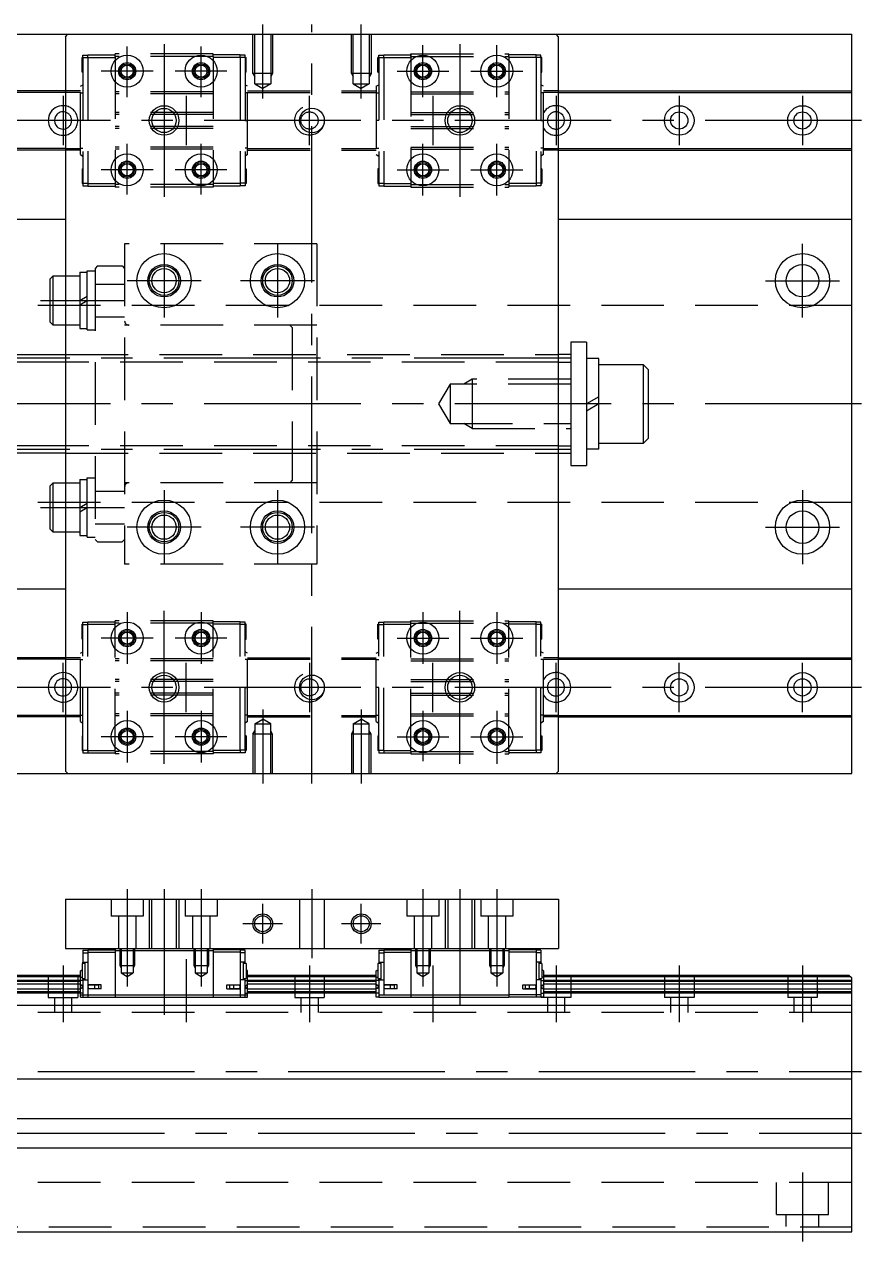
# Model space of a CAD drawing. Extents: x -152 to 423, y -62 to 280.
# Drawn here: x 253 to 422.9, y -34.5 to 212.4 of the extents above; entities that cross this region are included whole.
import ezdxf

# ---------------------------------------------------------------- set-up
doc = ezdxf.new("R2010")
doc.units = 0
doc.linetypes.add('CENTER', pattern=[50.8, 31.75, -6.35, 6.35, -6.35])
doc.linetypes.add('DASHED', pattern=[19.05, 12.7, -6.35])
doc.layers.get('0').update_dxf_attribs({"linetype": 'CONTINUOUS'})
doc.layers.add('CENTER', color=1, linetype='CENTER')

msp = doc.modelspace()

# ---------------------------------------------------------------- linework, layer by layer
at = {"color": 7, "linetype": 'CONTINUOUS'}
for p, q in [((190.85, 210.44), (420.85, 210.44)), ((261.35, 209.94), (261.85, 210.44)), ((261.35, 209.94), (261.35, 60.94)), ((361.35, 209.94), (360.85, 210.44)), ((361.35, 60.94), (361.35, 209.94)), ((420.85, 60.44), (420.85, 210.44)), ((261.35, 198.94), (200.85, 198.94)), ((261.35, 198.64), (200.85, 198.64)), ((361.35, 198.94), (420.85, 198.94)), ((361.35, 198.64), (420.85, 198.64)), ((261.35, 187.24), (200.85, 187.24)), ((261.35, 186.94), (200.85, 186.94)), ((361.35, 187.24), (420.85, 187.24)), ((361.35, 186.94), (420.85, 186.94)), ((200.85, 172.94), (261.35, 172.94)), ((361.35, 172.94), (420.85, 172.94)), ((258.25, 160.84), (258.85, 161.44)), ((258.25, 152.04), (258.25, 160.84)), ((258.85, 151.44), (258.85, 161.44)), ((258.85, 161.44), (261.35, 161.44)), ((258.85, 151.44), (258.25, 152.04)), ((261.35, 151.44), (258.85, 151.44)), ((363.85, 147.94), (363.85, 122.94)), ((367.05, 147.94), (363.85, 147.94)), ((367.05, 147.94), (367.05, 122.94)), ((200.85, 145.44), (261.35, 145.44)), ((363.85, 145.44), (361.35, 145.44)), ((363.85, 145.44), (363.85, 125.44)), ((369.55, 144.64), (367.05, 144.64)), ((367.05, 144.64), (367.05, 126.24)), ((369.55, 126.24), (369.55, 144.64)), ((369.55, 143.44), (378.55, 143.44)), ((378.55, 143.44), (378.55, 127.44)), ((378.55, 143.44), (379.55, 142.44)), ((379.55, 142.44), (379.55, 128.44)), ((369.55, 136.88), (367.05, 135.44)), ((369.55, 135.44), (367.05, 134)), ((379.55, 128.44), (378.55, 127.44)), ((369.55, 126.24), (367.05, 126.24)), ((378.55, 127.44), (369.55, 127.44)), ((261.35, 125.44), (200.85, 125.44)), ((361.35, 125.44), (363.85, 125.44)), ((363.85, 122.94), (367.05, 122.94)), ((258.25, 118.84), (258.85, 119.44)), ((258.25, 110.04), (258.25, 118.84)), ((258.85, 109.44), (258.85, 119.44)), ((258.85, 119.44), (261.35, 119.44)), ((258.85, 109.44), (258.25, 110.04)), ((261.35, 109.44), (258.85, 109.44)), ((200.85, 97.94), (261.35, 97.94)), ((361.35, 97.94), (420.85, 97.94)), ((261.35, 83.94), (200.85, 83.94)), ((261.35, 83.64), (200.85, 83.64)), ((361.35, 83.94), (420.85, 83.94)), ((361.35, 83.64), (420.85, 83.64)), ((261.35, 72.24), (200.85, 72.24)), ((261.35, 71.94), (200.85, 71.94)), ((361.35, 72.24), (420.85, 72.24)), ((361.35, 71.94), (420.85, 71.94)), ((190.85, 60.44), (420.85, 60.44)), ((261.35, 60.94), (261.85, 60.44)), ((361.35, 60.94), (360.85, 60.44)), ((261.35, 35), (361.35, 35)), ((261.35, 35), (261.35, 25)), ((361.35, 35), (361.35, 25)), ((261.35, 25), (361.35, 25)), ((265.9, 24.7), (265.9, 15.1)), ((265.9, 24.7), (271.4, 24.7)), ((271.4, 25), (271.4, 24.5)), ((291.3, 25), (291.3, 15)), ((296.8, 24.7), (291.3, 24.7)), ((296.8, 24.7), (296.8, 15.1)), ((325.9, 24.7), (325.9, 15.6)), ((325.9, 24.7), (331.4, 24.7)), ((331.4, 25), (331.4, 24.5)), ((351.3, 25), (351.3, 15)), ((356.8, 24.7), (351.3, 24.7)), ((356.8, 24.7), (356.8, 15.1)), ((264.9, 24.6), (265.9, 24.6)), ((264.9, 24.6), (264.9, 24.1)), ((264.9, 24.1), (265.9, 24.1)), ((264.9, 24.1), (264.9, 22.2)), ((265.9, 24.2), (271.4, 24.2)), ((291.3, 24.5), (271.4, 24.5)), ((271.4, 24.5), (271.4, 15.5)), ((296.8, 24.2), (291.3, 24.2)), ((297.8, 24.6), (296.8, 24.6)), ((297.8, 24.1), (296.8, 24.1)), ((297.8, 21.9), (297.8, 24.6)), ((324.9, 24.6), (325.9, 24.6)), ((324.9, 24.6), (324.9, 21.9)), ((324.9, 24.1), (325.9, 24.1)), ((325.9, 24.2), (331.4, 24.2)), ((351.3, 24.5), (331.4, 24.5)), ((331.4, 24.5), (331.4, 15.5)), ((356.8, 24.2), (351.3, 24.2)), ((357.8, 24.6), (356.8, 24.6)), ((357.8, 24.1), (356.8, 24.1)), ((357.8, 24.6), (357.8, 21.9)), ((264.4, 20.43), (264.7, 20.61)), ((264.4, 15.1), (264.4, 20.43)), ((265.3, 21.9), (264.7, 21.9)), ((264.7, 21.9), (264.7, 18.9)), ((264.9, 22.2), (265.9, 22.2)), ((264.9, 21.9), (264.9, 22.2)), ((265.3, 22.2), (265.3, 18.6)), ((297.8, 22.2), (296.8, 22.2)), ((297.4, 22.2), (297.4, 18.6)), ((298, 21.9), (297.4, 21.9)), ((298, 21.9), (298, 18.9)), ((298.3, 20.43), (298, 20.61)), ((298.3, 15.1), (298.3, 20.43)), ((324.4, 20.43), (324.7, 20.61)), ((324.4, 15.1), (324.4, 20.43)), ((324.7, 21.9), (324.7, 18.9)), ((325.3, 21.9), (324.7, 21.9)), ((324.9, 22.2), (325.9, 22.2)), ((325.3, 22.2), (325.3, 18.6)), ((357.8, 22.2), (356.8, 22.2)), ((357.4, 22.2), (357.4, 18.6)), ((358, 21.9), (357.4, 21.9)), ((358, 21.9), (358, 18.9)), ((358.3, 20.43), (358, 20.61)), ((358.3, 20.43), (358.3, 15.1)), ((264.4, 18.46), (200.85, 18.46)), ((264.4, 18.25), (200.85, 18.25)), ((264.4, 17.7), (200.85, 17.7)), ((264.4, 19.2), (201.05, 19.2)), ((264.4, 19.5), (201.35, 19.5)), ((264.4, 19.13), (264.7, 19.13)), ((264.9, 18.51), (264.4, 18.51)), ((264.9, 17.38), (264.4, 17.64)), ((264.9, 17.29), (264.4, 17.55)), ((264.7, 18.9), (265.3, 18.9)), ((264.9, 18.9), (264.9, 15.1)), ((264.9, 18.6), (265.9, 18.6)), ((268.6, 17.6), (265.9, 17.6)), ((268.1, 17.55), (266.25, 17.55)), ((266.7, 17.55), (266.7, 17.6)), ((267.16, 17.55), (267.16, 17.6)), ((267.3, 16.85), (267.3, 17.55)), ((268.1, 16.85), (268.1, 17.55)), ((268.6, 16.8), (268.6, 17.6)), ((294.1, 17.6), (296.8, 17.6)), ((294.1, 16.8), (294.1, 17.6)), ((296.45, 17.55), (294.6, 17.55)), ((294.6, 17.55), (294.6, 16.85)), ((295.4, 17.55), (295.4, 16.85)), ((295.54, 17.55), (295.54, 17.6)), ((296, 17.55), (296, 17.6)), ((297.8, 18.6), (296.8, 18.6)), ((297.4, 18.9), (298, 18.9)), ((297.8, 15.1), (297.8, 18.9)), ((297.8, 18.51), (298.3, 18.51)), ((297.8, 17.38), (298.3, 17.64)), ((297.8, 17.29), (298.3, 17.55)), ((298.3, 19.13), (298, 19.13)), ((324.4, 19.5), (298.3, 19.5)), ((324.4, 19.2), (298.3, 19.2)), ((324.4, 18.46), (298.3, 18.46)), ((324.4, 18.25), (298.3, 18.25)), ((324.4, 17.7), (298.3, 17.7)), ((324.4, 19.13), (324.7, 19.13)), ((324.9, 18.51), (324.4, 18.51)), ((324.9, 17.38), (324.4, 17.64)), ((324.4, 17.55), (324.4, 17.64)), ((324.9, 17.29), (324.4, 17.55)), ((324.7, 18.9), (325.3, 18.9)), ((324.9, 18.6), (324.9, 18.9)), ((324.9, 18.6), (324.9, 15.6)), ((324.9, 18.6), (325.9, 18.6)), ((328.6, 17.6), (325.9, 17.6)), ((328.1, 17.55), (326.25, 17.55)), ((326.7, 17.55), (326.7, 17.6)), ((327.16, 17.55), (327.16, 17.6)), ((327.3, 16.85), (327.3, 17.55)), ((328.1, 16.85), (328.1, 17.55)), ((328.6, 16.8), (328.6, 17.6)), ((354.1, 17.6), (356.8, 17.6)), ((354.1, 16.8), (354.1, 17.6)), ((356.45, 17.55), (354.6, 17.55)), ((354.6, 17.55), (354.6, 16.85)), ((355.4, 17.55), (355.4, 16.85)), ((355.54, 17.55), (355.54, 17.6)), ((356, 17.55), (356, 17.6)), ((357.8, 18.6), (356.8, 18.6)), ((357.4, 18.9), (358, 18.9)), ((357.8, 18.9), (357.8, 15.1)), ((357.8, 18.51), (358.3, 18.51)), ((357.8, 17.38), (358.3, 17.64)), ((357.8, 17.29), (358.3, 17.55)), ((358.3, 19.13), (358, 19.13)), ((420.35, 19.5), (358.3, 19.5)), ((420.65, 19.2), (358.3, 19.2)), ((420.85, 18.46), (358.3, 18.46)), ((420.85, 18.25), (358.3, 18.25)), ((420.85, 17.7), (358.3, 17.7)), ((358.3, 17.55), (358.3, 17.64)), ((420.35, 19.5), (420.85, 19)), ((420.85, -32.5), (420.85, 19)), ((264.4, 16.7), (200.85, 16.7)), ((264.4, 16.15), (200.85, 16.15)), ((264.4, 15.94), (200.85, 15.94)), ((264.9, 17.11), (264.4, 16.85)), ((264.9, 17.02), (264.4, 16.76)), ((264.9, 15.89), (264.4, 15.89)), ((264.4, 15.6), (298.3, 15.6)), ((264.4, 15.1), (298.3, 15.1)), ((264.9, 17.11), (264.9, 17.11)), ((268.6, 16.8), (265.9, 16.8)), ((266.25, 16.85), (268.1, 16.85)), ((266.7, 16.8), (266.7, 16.85)), ((267.16, 16.8), (267.16, 16.85)), ((271.4, 15.5), (271.4, 15)), ((294.1, 16.8), (296.8, 16.8)), ((294.6, 16.85), (296.45, 16.85)), ((295.54, 16.8), (295.54, 16.85)), ((296, 16.8), (296, 16.85)), ((297.8, 17.11), (297.8, 17.11)), ((297.8, 17.11), (298.3, 16.85)), ((297.8, 17.02), (298.3, 16.76)), ((297.8, 15.89), (298.3, 15.89)), ((324.4, 16.7), (298.3, 16.7)), ((324.4, 16.15), (298.3, 16.15)), ((324.4, 15.94), (298.3, 15.94)), ((324.9, 17.11), (324.4, 16.85)), ((324.9, 17.02), (324.4, 16.76)), ((324.4, 16.76), (324.4, 16.85)), ((324.9, 15.89), (324.4, 15.89)), ((324.9, 15.1), (324.4, 15.1)), ((324.9, 17.11), (324.9, 17.11)), ((324.9, 15.6), (324.9, 15.1)), ((324.9, 15.6), (325.9, 15.6)), ((324.9, 15.1), (325.9, 15.1)), ((328.6, 16.8), (325.9, 16.8)), ((325.9, 15.6), (331.4, 15.6)), ((325.9, 15.1), (331.4, 15.1)), ((326.25, 16.85), (328.1, 16.85)), ((326.7, 16.8), (326.7, 16.85)), ((327.16, 16.8), (327.16, 16.85)), ((351.3, 15.5), (331.4, 15.5)), ((331.4, 15.5), (331.4, 15)), ((351.3, 15), (331.4, 15)), ((357.8, 15.6), (351.3, 15.6)), ((358.3, 15.1), (351.3, 15.1)), ((354.1, 16.8), (356.8, 16.8)), ((354.6, 16.85), (356.45, 16.85)), ((355.54, 16.8), (355.54, 16.85)), ((356, 16.8), (356, 16.85)), ((357.8, 17.11), (357.8, 17.11)), ((357.8, 17.11), (358.3, 16.85)), ((357.8, 17.02), (358.3, 16.76)), ((357.8, 15.89), (358.3, 15.89)), ((358.3, 16.76), (358.3, 16.85)), ((420.85, 16.7), (358.3, 16.7)), ((420.85, 16.15), (358.3, 16.15)), ((420.85, 15.94), (358.3, 15.94)), ((200.85, 13.5), (420.85, 13.5)), ((200.85, -1.5), (420.85, -1.5)), ((200.85, -9.5), (420.85, -9.5)), ((200.85, -15.5), (420.85, -15.5)), ((200.85, -32.5), (420.85, -32.5))]:
    msp.add_line(p, q, dxfattribs=at)
at = {"color": 3, "linetype": 'DASHED'}
for p, q in [((299.35, 202.44), (299.35, 210.44)), ((299.73, 200.34), (299.73, 210.44)), ((302.97, 210.44), (302.97, 200.34)), ((303.35, 210.44), (303.35, 202.44)), ((319.35, 202.44), (319.35, 210.44)), ((319.73, 200.34), (319.73, 210.44)), ((322.97, 210.44), (322.97, 200.34)), ((323.35, 210.44), (323.35, 202.44)), ((264.7, 202.74), (264.7, 205.74)), ((264.7, 205.74), (264.9, 205.74)), ((264.9, 205.69), (264.9, 206.19)), ((264.9, 206.19), (265.9, 206.19)), ((264.9, 205.69), (264.9, 180.19)), ((264.9, 205.69), (265.9, 205.69)), ((265.9, 206.24), (271.4, 206.24)), ((265.9, 205.74), (265.9, 206.24)), ((265.9, 205.74), (265.9, 180.14)), ((265.9, 205.74), (271.4, 205.74)), ((291.3, 206.44), (271.4, 206.44)), ((271.4, 205.94), (271.4, 206.44)), ((291.3, 205.94), (271.4, 205.94)), ((271.4, 205.94), (271.4, 179.94)), ((291.3, 205.94), (291.3, 206.44)), ((296.8, 206.24), (291.3, 206.24)), ((291.3, 205.94), (291.3, 179.94)), ((296.8, 205.74), (291.3, 205.74)), ((296.8, 205.74), (296.8, 206.24)), ((297.8, 206.19), (296.8, 206.19)), ((296.8, 205.74), (296.8, 180.14)), ((297.8, 205.69), (296.8, 205.69)), ((297.8, 205.69), (297.8, 206.19)), ((297.8, 205.74), (298, 205.74)), ((297.8, 205.69), (297.8, 180.19)), ((298, 202.74), (298, 205.74)), ((324.7, 202.74), (324.7, 205.74)), ((324.9, 205.74), (324.7, 205.74)), ((324.9, 206.19), (325.9, 206.19)), ((324.9, 205.69), (324.9, 206.19)), ((324.9, 205.69), (324.9, 180.19)), ((324.9, 205.69), (325.9, 205.69)), ((325.9, 206.24), (331.4, 206.24)), ((325.9, 205.74), (325.9, 206.24)), ((325.9, 205.74), (325.9, 180.14)), ((325.9, 205.74), (331.4, 205.74)), ((331.4, 206.44), (331.4, 179.94)), ((331.4, 206.44), (351.3, 206.44)), ((331.4, 205.94), (331.4, 206.44)), ((331.4, 205.94), (351.3, 205.94)), ((351.3, 205.94), (351.3, 206.44)), ((356.8, 206.24), (351.3, 206.24)), ((351.3, 205.94), (351.3, 179.94)), ((356.8, 205.74), (351.3, 205.74)), ((356.8, 205.74), (356.8, 206.24)), ((357.8, 206.19), (356.8, 206.19)), ((356.8, 205.74), (356.8, 180.14)), ((357.8, 205.69), (356.8, 205.69)), ((357.8, 205.69), (357.8, 206.19)), ((358, 205.74), (357.8, 205.74)), ((357.8, 205.69), (357.8, 180.19)), ((358, 202.74), (358, 205.74)), ((264.9, 202.74), (264.7, 202.74)), ((298, 202.74), (297.8, 202.74)), ((324.7, 202.74), (324.9, 202.74)), ((357.8, 202.74), (358, 202.74)), ((264.4, 199.87), (264.9, 200.17)), ((298.3, 199.87), (297.8, 200.17)), ((303.35, 202.44), (299.35, 202.44)), ((299.35, 202.44), (299.73, 201.78)), ((299.73, 200.34), (301.35, 199.4)), ((299.73, 200.34), (302.97, 200.34)), ((302.97, 200.34), (301.35, 199.4)), ((303.35, 202.44), (302.97, 201.78)), ((323.35, 202.44), (319.35, 202.44)), ((319.35, 202.44), (319.73, 201.78)), ((319.73, 200.34), (322.97, 200.34)), ((319.73, 200.34), (321.35, 199.4)), ((322.97, 200.34), (321.35, 199.4)), ((323.35, 202.44), (322.97, 201.78)), ((324.4, 199.87), (324.9, 200.17)), ((358.3, 199.87), (357.8, 200.17)), ((264.4, 198.94), (261.35, 198.94)), ((264.4, 198.64), (261.35, 198.64)), ((264.4, 186.01), (264.4, 199.87)), ((264.4, 198.57), (264.9, 198.57)), ((291.3, 198.74), (271.4, 198.74)), ((291.3, 198.34), (271.4, 198.34)), ((298.3, 198.57), (297.8, 198.57)), ((298.3, 186.01), (298.3, 199.87)), ((298.3, 198.94), (324.4, 198.94)), ((298.3, 198.64), (324.4, 198.64)), ((324.4, 199.87), (324.4, 186.01)), ((324.4, 198.57), (324.9, 198.57)), ((331.4, 198.74), (351.3, 198.74)), ((331.4, 198.34), (351.3, 198.34)), ((358.3, 198.57), (357.8, 198.57)), ((358.3, 186.01), (358.3, 199.87)), ((361.35, 198.94), (358.3, 198.94)), ((361.35, 198.64), (358.3, 198.64)), ((264.9, 192.94), (264.4, 192.94)), ((291.3, 194.54), (271.4, 194.54)), ((291.3, 194.14), (271.4, 194.14)), ((297.8, 192.94), (298.3, 192.94)), ((324.9, 192.94), (324.4, 192.94)), ((331.4, 194.54), (351.3, 194.54)), ((331.4, 194.14), (351.3, 194.14)), ((357.8, 192.94), (358.3, 192.94)), ((291.3, 191.74), (271.4, 191.74)), ((291.3, 191.34), (271.4, 191.34)), ((331.4, 191.74), (351.3, 191.74)), ((331.4, 191.34), (351.3, 191.34)), ((261.35, 187.24), (264.4, 187.24)), ((264.4, 186.94), (261.35, 186.94)), ((264.4, 187.31), (264.9, 187.31)), ((264.4, 186.01), (264.9, 185.71)), ((291.3, 187.54), (271.4, 187.54)), ((291.3, 187.14), (271.4, 187.14)), ((298.3, 187.31), (297.8, 187.31)), ((298.3, 186.01), (297.8, 185.71)), ((298.3, 187.24), (324.4, 187.24)), ((298.3, 186.94), (324.4, 186.94)), ((324.4, 187.31), (324.9, 187.31)), ((324.4, 186.01), (324.9, 185.71)), ((331.4, 187.54), (351.3, 187.54)), ((331.4, 187.14), (351.3, 187.14)), ((358.3, 187.31), (357.8, 187.31)), ((358.3, 186.01), (357.8, 185.71)), ((358.3, 187.24), (361.35, 187.24)), ((361.35, 186.94), (358.3, 186.94)), ((264.7, 183.14), (264.7, 180.14)), ((264.7, 183.14), (264.9, 183.14)), ((297.8, 183.14), (298, 183.14)), ((298, 183.14), (298, 180.14)), ((324.7, 183.14), (324.7, 180.14)), ((324.9, 183.14), (324.7, 183.14)), ((358, 183.14), (357.8, 183.14)), ((358, 183.14), (358, 180.14)), ((264.9, 180.14), (264.7, 180.14)), ((264.9, 180.19), (264.9, 179.69)), ((264.9, 180.19), (265.9, 180.19)), ((264.9, 179.69), (265.9, 179.69)), ((265.9, 180.14), (271.4, 180.14)), ((265.9, 180.14), (265.9, 179.64)), ((265.9, 179.64), (271.4, 179.64)), ((291.3, 179.94), (271.4, 179.94)), ((271.4, 179.94), (271.4, 179.44)), ((291.3, 179.44), (271.4, 179.44)), ((296.8, 180.14), (291.3, 180.14)), ((291.3, 179.94), (291.3, 179.44)), ((296.8, 179.64), (291.3, 179.64)), ((297.8, 180.19), (296.8, 180.19)), ((296.8, 180.14), (296.8, 179.64)), ((297.8, 179.69), (296.8, 179.69)), ((297.8, 180.19), (297.8, 179.69)), ((298, 180.14), (297.8, 180.14)), ((324.7, 180.14), (324.9, 180.14)), ((324.9, 180.19), (325.9, 180.19)), ((324.9, 180.19), (324.9, 179.69)), ((324.9, 179.69), (325.9, 179.69)), ((325.9, 180.14), (331.4, 180.14)), ((325.9, 180.14), (325.9, 179.64)), ((325.9, 179.64), (331.4, 179.64)), ((331.4, 179.94), (351.3, 179.94)), ((331.4, 179.94), (331.4, 179.44)), ((331.4, 179.44), (351.3, 179.44)), ((356.8, 180.14), (351.3, 180.14)), ((351.3, 179.94), (351.3, 179.44)), ((356.8, 179.64), (351.3, 179.64)), ((357.8, 180.19), (356.8, 180.19)), ((356.8, 180.14), (356.8, 179.64)), ((357.8, 179.69), (356.8, 179.69)), ((357.8, 180.19), (357.8, 179.69)), ((357.8, 180.14), (358, 180.14)), ((312.35, 167.94), (273.35, 167.94)), ((273.35, 167.94), (273.35, 102.94)), ((312.35, 167.94), (312.35, 102.94)), ((267.85, 163.44), (267.35, 162.94)), ((267.85, 163.44), (272.85, 163.44)), ((272.85, 163.44), (273.35, 162.94)), ((261.35, 161.44), (264.25, 161.44)), ((264.25, 162.14), (264.25, 150.74)), ((264.25, 162.14), (265.75, 162.14)), ((265.75, 150.44), (265.75, 162.44)), ((265.75, 162.44), (267.35, 162.44)), ((267.35, 162.94), (267.35, 107.94)), ((267.35, 159.74), (273.35, 159.74)), ((264.25, 156.44), (265.75, 157.31)), ((264.25, 155.57), (265.75, 156.44)), ((420.85, 155.44), (200.85, 155.44)), ((267.35, 153.14), (273.35, 153.14)), ((264.25, 151.44), (261.35, 151.44)), ((264.25, 150.74), (265.75, 150.74)), ((312.35, 151.44), (273.35, 151.44)), ((306.85, 151.44), (307.35, 150.94)), ((307.35, 150.94), (307.35, 119.94)), ((265.75, 150.44), (267.35, 150.44)), ((261.35, 145.44), (361.35, 145.44)), ((361.35, 143.94), (261.35, 143.94)), ((339.35, 139.44), (337.04, 135.44)), ((363.85, 139.44), (339.35, 139.44)), ((339.35, 139.44), (339.35, 131.44)), ((343.85, 140.44), (342.12, 139.44)), ((363.85, 140.44), (343.85, 140.44)), ((343.85, 140.44), (343.85, 130.44)), ((337.04, 135.44), (339.35, 131.44)), ((339.35, 131.44), (363.85, 131.44)), ((343.85, 130.44), (342.12, 131.44)), ((343.85, 130.44), (363.85, 130.44)), ((361.35, 126.94), (261.35, 126.94)), ((261.35, 125.44), (361.35, 125.44)), ((261.35, 119.44), (264.25, 119.44)), ((264.25, 120.14), (264.25, 108.74)), ((264.25, 120.14), (265.75, 120.14)), ((265.75, 108.44), (265.75, 120.44)), ((265.75, 120.44), (267.35, 120.44)), ((312.35, 119.44), (273.35, 119.44)), ((307.35, 119.94), (306.85, 119.44)), ((267.35, 117.74), (273.35, 117.74)), ((420.85, 115.44), (200.85, 115.44)), ((264.25, 114.44), (265.75, 115.31)), ((264.25, 113.57), (265.75, 114.44)), ((267.35, 111.14), (273.35, 111.14)), ((264.25, 109.44), (261.35, 109.44)), ((264.25, 108.74), (265.75, 108.74)), ((265.75, 108.44), (267.35, 108.44)), ((267.85, 107.44), (267.35, 107.94)), ((267.85, 107.44), (272.85, 107.44)), ((272.85, 107.44), (273.35, 107.94)), ((312.35, 102.94), (273.35, 102.94)), ((291.3, 91.44), (271.4, 91.44)), ((271.4, 90.94), (271.4, 91.44)), ((291.3, 90.94), (291.3, 91.44)), ((331.4, 91.44), (351.3, 91.44)), ((331.4, 90.94), (331.4, 91.44)), ((351.3, 90.94), (351.3, 91.44)), ((264.7, 87.74), (264.7, 90.74)), ((264.9, 90.74), (264.7, 90.74)), ((264.9, 90.69), (264.9, 91.19)), ((264.9, 91.19), (265.9, 91.19)), ((264.9, 65.19), (264.9, 90.69)), ((264.9, 90.69), (265.9, 90.69)), ((265.9, 91.24), (271.4, 91.24)), ((265.9, 90.74), (265.9, 91.24)), ((265.9, 65.14), (265.9, 90.74)), ((265.9, 90.74), (271.4, 90.74)), ((291.3, 90.94), (271.4, 90.94)), ((271.4, 64.94), (271.4, 90.94)), ((296.8, 91.24), (291.3, 91.24)), ((291.3, 64.94), (291.3, 90.94)), ((296.8, 90.74), (291.3, 90.74)), ((296.8, 90.74), (296.8, 91.24)), ((297.8, 91.19), (296.8, 91.19)), ((296.8, 65.14), (296.8, 90.74)), ((297.8, 90.69), (296.8, 90.69)), ((297.8, 90.69), (297.8, 91.19)), ((298, 90.74), (297.8, 90.74)), ((297.8, 65.19), (297.8, 90.69)), ((298, 87.74), (298, 90.74)), ((324.7, 87.74), (324.7, 90.74)), ((324.7, 90.74), (324.9, 90.74)), ((324.9, 91.19), (325.9, 91.19)), ((324.9, 90.69), (324.9, 91.19)), ((324.9, 65.19), (324.9, 90.69)), ((324.9, 90.69), (325.9, 90.69)), ((325.9, 91.24), (331.4, 91.24)), ((325.9, 90.74), (325.9, 91.24)), ((325.9, 65.14), (325.9, 90.74)), ((325.9, 90.74), (331.4, 90.74)), ((331.4, 64.94), (331.4, 90.94)), ((331.4, 90.94), (351.3, 90.94)), ((356.8, 91.24), (351.3, 91.24)), ((351.3, 64.94), (351.3, 90.94)), ((356.8, 90.74), (351.3, 90.74)), ((356.8, 90.74), (356.8, 91.24)), ((357.8, 91.19), (356.8, 91.19)), ((356.8, 65.14), (356.8, 90.74)), ((357.8, 90.69), (356.8, 90.69)), ((357.8, 90.69), (357.8, 91.19)), ((357.8, 90.74), (358, 90.74)), ((357.8, 65.19), (357.8, 90.69)), ((358, 87.74), (358, 90.74)), ((264.7, 87.74), (264.9, 87.74)), ((297.8, 87.74), (298, 87.74)), ((324.9, 87.74), (324.7, 87.74)), ((358, 87.74), (357.8, 87.74)), ((264.4, 84.87), (264.9, 85.17)), ((264.4, 71.01), (264.4, 84.87)), ((298.3, 84.87), (297.8, 85.17)), ((298.3, 71.01), (298.3, 84.87)), ((324.4, 84.87), (324.9, 85.17)), ((324.4, 71.01), (324.4, 84.87)), ((358.3, 84.87), (357.8, 85.17)), ((358.3, 71.01), (358.3, 84.87)), ((264.4, 83.94), (261.35, 83.94)), ((261.35, 83.64), (264.4, 83.64)), ((264.4, 83.57), (264.9, 83.57)), ((291.3, 83.74), (271.4, 83.74)), ((291.3, 83.34), (271.4, 83.34)), ((298.3, 83.57), (297.8, 83.57)), ((298.3, 83.94), (324.4, 83.94)), ((298.3, 83.64), (324.4, 83.64)), ((324.4, 83.57), (324.9, 83.57)), ((331.4, 83.74), (351.3, 83.74)), ((331.4, 83.34), (351.3, 83.34)), ((358.3, 83.57), (357.8, 83.57)), ((361.35, 83.94), (358.3, 83.94)), ((358.3, 83.64), (361.35, 83.64)), ((291.3, 79.54), (271.4, 79.54)), ((291.3, 79.14), (271.4, 79.14)), ((331.4, 79.54), (351.3, 79.54)), ((331.4, 79.14), (351.3, 79.14)), ((264.9, 77.94), (264.4, 77.94)), ((291.3, 76.74), (271.4, 76.74)), ((297.8, 77.94), (298.3, 77.94)), ((324.9, 77.94), (324.4, 77.94)), ((331.4, 76.74), (351.3, 76.74)), ((357.8, 77.94), (358.3, 77.94)), ((291.3, 76.34), (271.4, 76.34)), ((331.4, 76.34), (351.3, 76.34)), ((264.4, 72.24), (261.35, 72.24)), ((264.4, 71.94), (261.35, 71.94)), ((264.4, 72.31), (264.9, 72.31)), ((291.3, 72.54), (271.4, 72.54)), ((291.3, 72.14), (271.4, 72.14)), ((298.3, 72.31), (297.8, 72.31)), ((298.3, 72.24), (324.4, 72.24)), ((298.3, 71.94), (324.4, 71.94)), ((324.4, 72.31), (324.9, 72.31)), ((331.4, 72.54), (351.3, 72.54)), ((331.4, 72.14), (351.3, 72.14)), ((358.3, 72.31), (357.8, 72.31)), ((361.35, 72.24), (358.3, 72.24)), ((361.35, 71.94), (358.3, 71.94)), ((264.4, 71.01), (264.9, 70.71)), ((298.3, 71.01), (297.8, 70.71)), ((299.73, 70.54), (301.35, 71.48)), ((299.73, 70.54), (299.73, 60.44)), ((299.73, 70.54), (302.97, 70.54)), ((302.97, 70.54), (301.35, 71.48)), ((302.97, 60.44), (302.97, 70.54)), ((319.73, 70.54), (321.35, 71.48)), ((319.73, 70.54), (322.97, 70.54)), ((319.73, 70.54), (319.73, 60.44)), ((322.97, 70.54), (321.35, 71.48)), ((322.97, 60.44), (322.97, 70.54)), ((324.4, 71.01), (324.9, 70.71)), ((358.3, 71.01), (357.8, 70.71)), ((264.9, 68.14), (264.7, 68.14)), ((264.7, 68.14), (264.7, 65.14)), ((298, 68.14), (297.8, 68.14)), ((298, 68.14), (298, 65.14)), ((299.35, 68.44), (299.73, 69.1)), ((303.35, 68.44), (299.35, 68.44)), ((299.35, 68.44), (299.35, 60.44)), ((303.35, 68.44), (302.97, 69.1)), ((303.35, 60.44), (303.35, 68.44)), ((319.35, 68.44), (319.73, 69.1)), ((323.35, 68.44), (319.35, 68.44)), ((319.35, 68.44), (319.35, 60.44)), ((323.35, 68.44), (322.97, 69.1)), ((323.35, 60.44), (323.35, 68.44)), ((324.7, 68.14), (324.9, 68.14)), ((324.7, 68.14), (324.7, 65.14)), ((357.8, 68.14), (358, 68.14)), ((358, 68.14), (358, 65.14)), ((264.7, 65.14), (264.9, 65.14)), ((264.9, 65.19), (264.9, 64.69)), ((264.9, 65.19), (265.9, 65.19)), ((264.9, 64.69), (265.9, 64.69)), ((265.9, 65.14), (271.4, 65.14)), ((265.9, 65.14), (265.9, 64.64)), ((265.9, 64.64), (271.4, 64.64)), ((291.3, 64.94), (271.4, 64.94)), ((271.4, 64.94), (271.4, 64.44)), ((291.3, 64.44), (271.4, 64.44)), ((296.8, 65.14), (291.3, 65.14)), ((291.3, 64.94), (291.3, 64.44)), ((296.8, 64.64), (291.3, 64.64)), ((297.8, 65.19), (296.8, 65.19)), ((296.8, 65.14), (296.8, 64.64)), ((297.8, 64.69), (296.8, 64.69)), ((297.8, 65.19), (297.8, 64.69)), ((297.8, 65.14), (298, 65.14)), ((324.9, 65.14), (324.7, 65.14)), ((324.9, 65.19), (325.9, 65.19)), ((324.9, 65.19), (324.9, 64.69)), ((324.9, 64.69), (325.9, 64.69)), ((325.9, 65.14), (331.4, 65.14)), ((325.9, 65.14), (325.9, 64.64)), ((325.9, 64.64), (331.4, 64.64)), ((331.4, 64.94), (351.3, 64.94)), ((331.4, 64.94), (331.4, 64.44)), ((331.4, 64.44), (351.3, 64.44)), ((356.8, 65.14), (351.3, 65.14)), ((351.3, 64.94), (351.3, 64.44)), ((356.8, 64.64), (351.3, 64.64)), ((357.8, 65.19), (356.8, 65.19)), ((356.8, 65.14), (356.8, 64.64)), ((357.8, 64.69), (356.8, 64.69)), ((357.8, 65.19), (357.8, 64.69)), ((358, 65.14), (357.8, 65.14)), ((270.6, 35), (270.6, 31.5)), ((277.1, 35), (277.1, 31.5)), ((278.35, 35), (278.35, 25)), ((278.89, 25), (278.89, 35)), ((283.81, 35), (283.81, 25)), ((284.35, 35), (284.35, 25)), ((285.6, 35), (285.6, 31.5)), ((292.1, 35), (292.1, 31.5)), ((308.85, 35), (308.85, 25)), ((313.85, 35), (313.85, 25)), ((330.6, 35), (330.6, 31.5)), ((337.1, 35), (337.1, 31.5)), ((338.35, 35), (338.35, 25)), ((338.89, 35), (338.89, 25)), ((343.81, 25), (343.81, 35)), ((344.35, 35), (344.35, 25)), ((345.6, 35), (345.6, 31.5)), ((352.1, 35), (352.1, 31.5)), ((277.1, 31.5), (270.6, 31.5)), ((272.1, 31.5), (272.1, 25)), ((275.6, 31.5), (275.6, 25)), ((292.1, 31.5), (285.6, 31.5)), ((287.1, 31.5), (287.1, 25)), ((290.6, 31.5), (290.6, 25)), ((337.1, 31.5), (330.6, 31.5)), ((332.1, 31.5), (332.1, 25)), ((335.6, 31.5), (335.6, 25)), ((352.1, 31.5), (345.6, 31.5)), ((347.1, 31.5), (347.1, 25)), ((350.6, 31.5), (350.6, 25)), ((272.35, 25), (272.35, 21.5)), ((272.62, 25), (272.62, 20)), ((275.08, 25), (275.08, 20)), ((275.35, 25), (275.35, 21.5)), ((287.35, 25), (287.35, 21.5)), ((287.62, 25), (287.62, 20)), ((290.08, 25), (290.08, 20)), ((290.35, 25), (290.35, 21.5)), ((332.35, 25), (332.35, 21.5)), ((332.62, 25), (332.62, 20)), ((335.08, 25), (335.08, 20)), ((335.35, 25), (335.35, 21.5)), ((347.35, 25), (347.35, 21.5)), ((347.62, 25), (347.62, 20)), ((350.08, 25), (350.08, 20)), ((350.35, 25), (350.35, 21.5)), ((272.35, 21.5), (272.62, 21.03)), ((272.35, 21.5), (275.35, 21.5)), ((272.62, 20), (273.85, 19.29)), ((272.62, 20), (275.08, 20)), ((273.85, 19.29), (275.08, 20)), ((275.35, 21.5), (275.08, 21.03)), ((287.35, 21.5), (290.35, 21.5)), ((287.35, 21.5), (287.62, 21.03)), ((287.62, 20), (290.08, 20)), ((287.62, 20), (288.85, 19.29)), ((288.85, 19.29), (290.08, 20)), ((290.35, 21.5), (290.08, 21.03)), ((332.35, 21.5), (335.35, 21.5)), ((332.35, 21.5), (332.62, 21.03)), ((332.62, 20), (335.08, 20)), ((332.62, 20), (333.85, 19.29)), ((333.85, 19.29), (335.08, 20)), ((335.35, 21.5), (335.08, 21.03)), ((347.35, 21.5), (347.62, 21.03)), ((347.35, 21.5), (350.35, 21.5)), ((347.62, 20), (350.08, 20)), ((347.62, 20), (348.85, 19.29)), ((348.85, 19.29), (350.08, 20)), ((350.35, 21.5), (350.08, 21.03)), ((257.85, 19.5), (257.85, 15)), ((263.85, 19.5), (263.85, 15)), ((307.85, 19.5), (307.85, 15)), ((313.85, 19.5), (313.85, 15)), ((363.85, 19.5), (363.85, 15)), ((382.85, 19.5), (382.85, 15)), ((388.85, 19.5), (388.85, 15)), ((407.85, 19.5), (407.85, 15)), ((413.85, 19.5), (413.85, 15)), ((257.85, 15), (263.85, 15)), ((259.1, 15), (259.1, 12)), ((262.6, 15), (262.6, 12)), ((307.85, 15), (313.85, 15)), ((309.1, 15), (309.1, 12)), ((312.6, 15), (312.6, 12)), ((357.85, 15.1), (357.85, 15)), ((363.85, 15), (357.85, 15)), ((359.1, 15), (359.1, 12)), ((362.6, 15), (362.6, 12)), ((388.85, 15), (382.85, 15)), ((384.1, 15), (384.1, 12)), ((387.6, 15), (387.6, 12)), ((413.85, 15), (407.85, 15)), ((409.1, 15), (409.1, 12)), ((412.6, 15), (412.6, 12)), ((420.85, 12), (200.85, 12)), ((420.85, -22.5), (200.85, -22.5)), ((405.6, -29), (405.6, -22.5)), ((416.1, -29), (416.1, -22.5)), ((405.6, -29), (416.1, -29)), ((407.55, -31.45), (407.55, -29)), ((414.15, -31.5), (414.15, -29)), ((200.85, -31.5), (420.85, -31.5))]:
    msp.add_line(p, q, dxfattribs=at)
at = {"color": 3, "linetype": 'CONTINUOUS'}
for p, q in [((261.35, 143.94), (200.85, 143.94)), ((361.35, 143.94), (363.85, 143.94)), ((261.35, 126.94), (200.85, 126.94)), ((361.35, 126.94), (363.85, 126.94))]:
    msp.add_line(p, q, dxfattribs=at)
at = {"color": 1, "linetype": 'CENTER'}
msp.add_line((410.85, -20.5), (410.85, -34.5), dxfattribs=at)
at = {"color": 7, "linetype": 'CONTINUOUS'}
for centre, radius in [((273.85, 202.94), 3.25), ((288.85, 202.94), 3.25), ((333.85, 202.94), 3.25), ((348.85, 202.94), 3.25), ((273.85, 202.94), 1.75), ((273.85, 202.94), 1.23), ((288.85, 202.94), 1.75), ((288.85, 202.94), 1.23), ((333.85, 202.94), 1.75), ((333.85, 202.94), 1.23), ((348.85, 202.94), 1.75), ((348.85, 202.94), 1.23), ((281.35, 192.94), 2.46), ((311.35, 192.94), 2.5), ((341.35, 192.94), 2.46), ((385.85, 192.94), 3), ((410.85, 192.94), 3), ((385.85, 192.94), 1.75), ((410.85, 192.94), 1.75), ((273.85, 182.94), 3.25), ((288.85, 182.94), 3.25), ((333.85, 182.94), 3.25), ((348.85, 182.94), 3.25), ((273.85, 182.94), 1.75), ((273.85, 182.94), 1.23), ((288.85, 182.94), 1.75), ((288.85, 182.94), 1.23), ((333.85, 182.94), 1.75), ((333.85, 182.94), 1.23), ((348.85, 182.94), 1.75), ((348.85, 182.94), 1.23), ((281.35, 160.44), 5.5), ((304.35, 160.44), 5.5), ((410.85, 160.44), 5.5), ((281.35, 160.44), 3.3), ((304.35, 160.44), 3.3), ((410.85, 160.44), 3.3), ((281.35, 160.44), 2.46), ((304.35, 160.44), 2.46), ((281.35, 110.44), 5.5), ((281.35, 110.44), 3.3), ((304.35, 110.44), 5.5), ((304.35, 110.44), 3.3), ((410.85, 110.44), 5.5), ((410.85, 110.44), 3.3), ((281.35, 110.44), 2.46), ((304.35, 110.44), 2.46), ((273.85, 87.94), 3.25), ((273.85, 87.94), 1.75), ((273.85, 87.94), 1.23), ((288.85, 87.94), 3.25), ((288.85, 87.94), 1.75), ((288.85, 87.94), 1.23), ((333.85, 87.94), 3.25), ((333.85, 87.94), 1.75), ((333.85, 87.94), 1.23), ((348.85, 87.94), 3.25), ((348.85, 87.94), 1.75), ((348.85, 87.94), 1.23), ((281.35, 77.94), 2.46), ((311.35, 77.94), 2.5), ((341.35, 77.94), 2.46), ((385.85, 77.94), 3), ((385.85, 77.94), 1.75), ((410.85, 77.94), 3), ((410.85, 77.94), 1.75), ((273.85, 67.94), 3.25), ((273.85, 67.94), 1.75), ((273.85, 67.94), 1.23), ((288.85, 67.94), 3.25), ((288.85, 67.94), 1.75), ((288.85, 67.94), 1.23), ((333.85, 67.94), 3.25), ((333.85, 67.94), 1.75), ((333.85, 67.94), 1.23), ((348.85, 67.94), 3.25), ((348.85, 67.94), 1.75), ((348.85, 67.94), 1.23), ((301.35, 30), 1.62), ((321.35, 30), 1.62)]:
    msp.add_circle(centre, radius, dxfattribs=at)
at = {"color": 3, "linetype": 'CONTINUOUS'}
for centre, radius in [((273.85, 202.94), 1.5), ((288.85, 202.94), 1.5), ((333.85, 202.94), 1.5), ((348.85, 202.94), 1.5), ((281.35, 192.94), 3), ((341.35, 192.94), 3), ((273.85, 182.94), 1.5), ((288.85, 182.94), 1.5), ((333.85, 182.94), 1.5), ((348.85, 182.94), 1.5), ((281.35, 160.44), 3), ((304.35, 160.44), 3), ((281.35, 110.44), 3), ((304.35, 110.44), 3), ((273.85, 87.94), 1.5), ((288.85, 87.94), 1.5), ((333.85, 87.94), 1.5), ((348.85, 87.94), 1.5), ((281.35, 77.94), 3), ((341.35, 77.94), 3), ((273.85, 67.94), 1.5), ((288.85, 67.94), 1.5), ((333.85, 67.94), 1.5), ((348.85, 67.94), 1.5), ((301.35, 30), 2), ((321.35, 30), 2)]:
    msp.add_circle(centre, radius, dxfattribs=at)
at = {"color": 3, "linetype": 'DASHED'}
for centre, radius in [((310.85, 192.94), 3), ((310.85, 192.94), 1.75), ((310.85, 77.94), 3), ((310.85, 77.94), 1.75)]:
    msp.add_circle(centre, radius, dxfattribs=at)
at = {"color": 7, "linetype": 'CONTINUOUS'}
for centre, radius, start, end in [((260.85, 192.94), 3, 80.4059, 279.5941), ((360.85, 192.94), 3, 279.5941, 80.4059), ((260.85, 192.94), 1.75, 73.3985, 286.6015), ((360.85, 192.94), 1.75, 286.6015, 73.3985), ((260.85, 77.94), 3, 80.4059, 279.5941), ((260.85, 77.94), 1.75, 73.3985, 286.6015), ((360.85, 77.94), 3, 279.5941, 80.4059), ((360.85, 77.94), 1.75, 286.6015, 73.3985), ((266.25, 17.2), 0.35, 90, 180), ((296.45, 17.2), 0.35, 0, 90), ((326.25, 17.2), 0.35, 90, 180), ((356.45, 17.2), 0.35, 270, 90), ((266.25, 17.2), 0.35, 180, 270), ((296.45, 17.2), 0.35, 270, 0), ((326.25, 17.2), 0.35, 180, 270)]:
    msp.add_arc(centre, radius, start, end, dxfattribs=at)
at = {"color": 3, "linetype": 'DASHED'}
for centre, radius, start, end in [((260.85, 192.94), 3, 279.5941, 80.4059), ((360.85, 192.94), 3, 80.4059, 148.2117), ((260.85, 192.94), 1.75, 286.6015, 73.3985), ((360.85, 192.94), 1.75, 73.3985, 286.6015), ((360.85, 192.94), 3, 211.7883, 279.5941), ((274.15, 152.24), 0.8, 180, 270), ((274.15, 118.64), 0.8, 90, 180), ((260.85, 77.94), 3, 279.5941, 80.4059), ((260.85, 77.94), 1.75, 286.6015, 73.3985), ((360.85, 77.94), 3, 80.4059, 148.2117), ((360.85, 77.94), 1.75, 73.3985, 286.6015), ((360.85, 77.94), 3, 211.7883, 279.5941)]:
    msp.add_arc(centre, radius, start, end, dxfattribs=at)
at = {"layer": 'CENTER', "color": 1, "linetype": 'CENTER'}
for p, q in [((301.35, 197.4), (301.35, 212.44)), ((311.35, 58.44), (311.35, 212.44)), ((321.35, 197.4), (321.35, 212.44)), ((273.85, 197.69), (273.85, 207.94)), ((281.35, 208.44), (281.35, 177.44)), ((288.85, 197.69), (288.85, 207.94)), ((333.85, 197.69), (333.85, 208.19)), ((341.35, 208.44), (341.35, 177.44)), ((348.85, 197.69), (348.85, 208.19)), ((279.1, 202.94), (268.6, 202.94)), ((294.1, 202.94), (283.6, 202.94)), ((328.6, 202.94), (339.1, 202.94)), ((343.6, 202.94), (354.1, 202.94)), ((260.85, 197.94), (260.85, 187.94)), ((285.85, 197.94), (285.85, 187.94)), ((310.85, 187.94), (310.85, 197.94)), ((335.85, 197.94), (335.85, 187.94)), ((360.85, 197.94), (360.85, 187.94)), ((385.85, 197.94), (385.85, 187.94)), ((410.85, 197.94), (410.85, 187.94)), ((422.85, 192.94), (198.85, 192.94)), ((273.85, 177.94), (273.85, 188.19)), ((288.85, 177.94), (288.85, 188.19)), ((333.85, 177.69), (333.85, 188.19)), ((348.85, 177.69), (348.85, 188.19)), ((279.1, 182.94), (268.6, 182.94)), ((294.1, 182.94), (283.6, 182.94)), ((328.6, 182.94), (339.1, 182.94)), ((343.6, 182.94), (354.1, 182.94)), ((281.35, 167.94), (281.35, 152.94)), ((304.35, 167.94), (304.35, 152.94)), ((410.85, 152.94), (410.85, 167.94)), ((288.85, 160.44), (273.85, 160.44)), ((311.85, 160.44), (296.85, 160.44)), ((403.35, 160.44), (418.35, 160.44)), ((256.25, 156.44), (273.35, 156.44)), ((363.85, 144.69), (200.85, 144.69)), ((422.85, 135.44), (145.05, 135.44)), ((363.85, 126.19), (200.85, 126.19)), ((281.35, 117.94), (281.35, 102.94)), ((304.35, 117.94), (304.35, 102.94)), ((410.85, 117.94), (410.85, 102.94)), ((256.25, 114.44), (273.35, 114.44)), ((288.85, 110.44), (273.85, 110.44)), ((311.85, 110.44), (296.85, 110.44)), ((403.35, 110.44), (418.35, 110.44)), ((273.85, 93.19), (273.85, 82.69)), ((281.35, 62.44), (281.35, 93.44)), ((288.85, 93.19), (288.85, 82.69)), ((333.85, 93.19), (333.85, 82.69)), ((341.35, 62.44), (341.35, 93.44)), ((348.85, 93.19), (348.85, 82.69)), ((279.1, 87.94), (268.6, 87.94)), ((294.1, 87.94), (283.6, 87.94)), ((328.6, 87.94), (339.1, 87.94)), ((343.6, 87.94), (354.1, 87.94)), ((260.85, 72.94), (260.85, 82.94)), ((285.85, 72.94), (285.85, 82.94)), ((310.85, 82.94), (310.85, 72.94)), ((335.85, 72.94), (335.85, 82.94)), ((360.85, 72.94), (360.85, 82.94)), ((385.85, 72.94), (385.85, 82.94)), ((410.85, 72.94), (410.85, 82.94)), ((422.85, 77.94), (198.85, 77.94)), ((273.85, 73.19), (273.85, 62.69)), ((288.85, 73.19), (288.85, 62.69)), ((301.35, 73.48), (301.35, 58.44)), ((321.35, 73.48), (321.35, 58.44)), ((333.85, 73.19), (333.85, 62.94)), ((348.85, 73.19), (348.85, 62.44)), ((279.1, 67.94), (268.6, 67.94)), ((294.1, 67.94), (283.6, 67.94)), ((328.6, 67.94), (339.1, 67.94)), ((343.6, 67.94), (354.1, 67.94)), ((273.85, 37), (273.85, 17.29)), ((281.35, 37), (281.35, 11.5)), ((288.85, 37), (288.85, 17.29)), ((311.35, 37), (311.35, 23)), ((333.85, 37), (333.85, 17.29)), ((341.35, 37), (341.35, 13.5)), ((348.85, 37), (348.85, 17.29)), ((301.35, 26), (301.35, 34)), ((321.35, 26), (321.35, 34)), ((305.35, 30), (297.35, 30)), ((325.35, 30), (317.35, 30)), ((285.85, 22.81), (285.85, 10)), ((260.85, 21.5), (260.85, 10)), ((310.85, 21.5), (310.85, 10)), ((335.85, 21.5), (335.85, 10)), ((360.85, 21.5), (360.85, 10)), ((360.85, 21.5), (360.85, 10)), ((385.85, 21.5), (385.85, 10)), ((410.85, 21.5), (410.85, 10)), ((103.35, 0), (422.85, 0)), ((198.85, -12.5), (422.85, -12.5))]:
    msp.add_line(p, q, dxfattribs=at)

doc.saveas('drawing.dxf')
